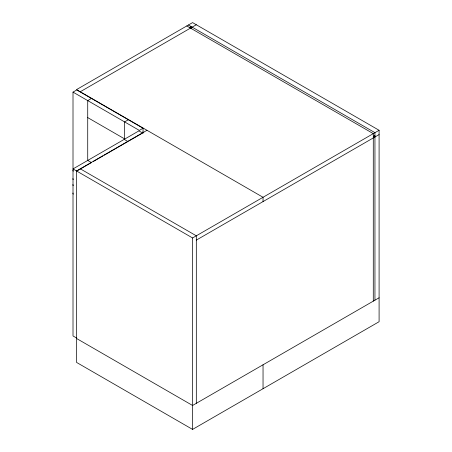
<?xml version="1.0" encoding="UTF-8"?>
<svg xmlns="http://www.w3.org/2000/svg" width="452" height="452" viewBox="0 0 452 452"><rect width="100%" height="100%" fill="white"/><g stroke="black" fill="none" stroke-linecap="round" stroke-linejoin="round"><path stroke-width="0.68" d="M72.998 192.987L72.925 193.784L73.343 194.106M72.981 178.523L72.908 179.314L73.32 179.636M72.981 184.501L72.908 185.297L73.32 185.619M73.151 169.811L72.908 170.822L73.32 171.144M76.738 338.107L73.009 335.955L73.009 92.112L76.738 89.959L143.052 128.249L143.052 133.182M189.371 27.448L191.026 26.487L191.026 28.6M80.258 91.756L196.315 24.753M91.451 98.457L87.722 100.61L87.722 160.539M128.34 119.752L124.611 121.904L124.611 138.894L87.722 117.599M143.052 128.249L139.323 130.402L73.009 92.112M146.99 130.283L76.529 170.963L76.529 362.397L192.58 429.4L379.092 321.717L379.092 130.283L192.58 22.6L76.529 89.603L263.041 197.281L263.041 201.592M76.738 171.082L91.451 162.584L87.722 160.432M93.276 161.533L102.999 155.917M104.22 155.217L127.317 141.877M128.515 141.188L142.052 133.374M142.64 133.035L138.911 130.882L73.009 168.929L192.58 237.961L379.092 130.283M374.951 135.487L373.29 136.442L373.29 133.634L186.778 25.95M196.315 240.119L379.092 134.589M379.092 297.789L192.58 405.472L76.529 338.469M188.439 24.996L374.951 132.673L374.951 300.184M373.397 136.086L374.951 136.984M142.617 132.063L143.838 132.769M124.193 139.374L127.927 141.527M80.258 168.805L196.315 235.808L196.315 403.314M373.29 136.623L373.29 301.139M263.041 364.792L263.041 388.72M192.58 237.961L192.58 429.4"/></g></svg>
